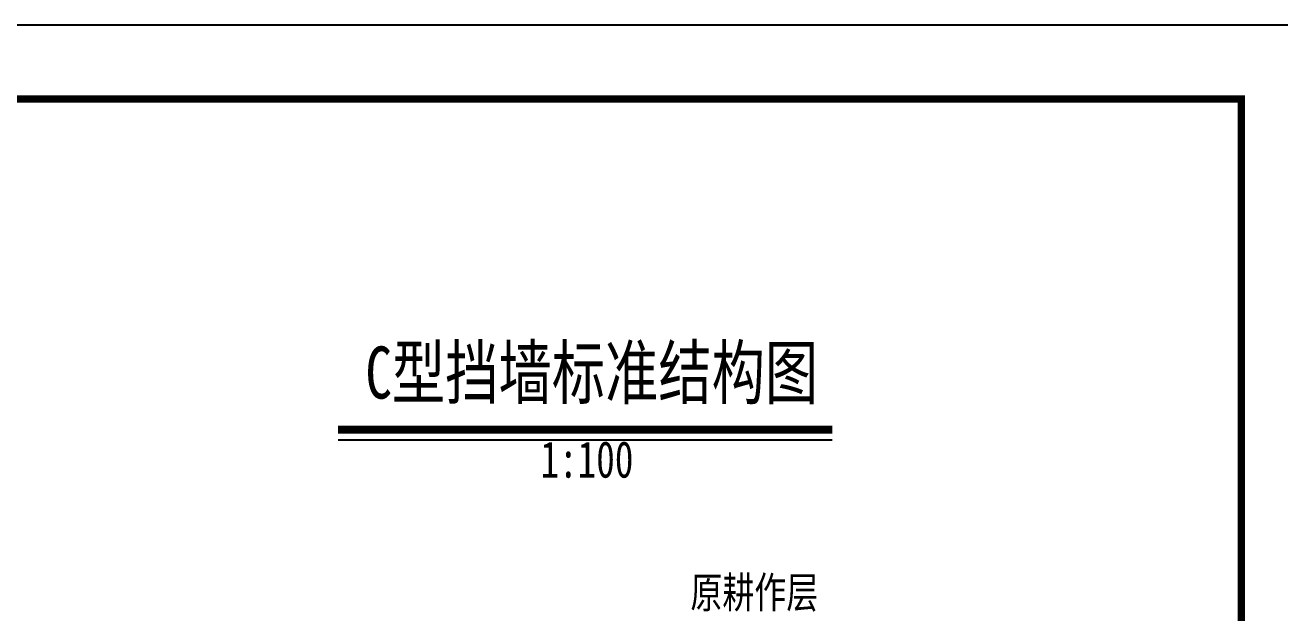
# Model space of a CAD drawing. Extents: x 4283 to 40403, y 1134 to 1764.
# Drawn here: x 4578.7 to 4699.2, y 1376.9 to 1433.3 of the extents above; entities that cross this region are included whole.
import ezdxf
from ezdxf.enums import TextEntityAlignment as Align

# ---------------------------------------------------------------- set-up
doc = ezdxf.new("R2010")
doc.units = 0
doc.layers.add('0-文字 0.15', color=7, linetype='Continuous', lineweight=15)
for name, color, linetype in [('PUB_TITLE', 4, 'Continuous'), ('S-MODIFY', 4, 'Continuous'), ('THIN', 7, 'Continuous'), ('华泽绵阳图框', 7, 'Continuous')]:
    doc.layers.add(name, color=color, linetype=linetype)
doc.styles.add('0-仿宋国标', font='', dxfattribs={"width": 0.75})
doc.styles.get('0-仿宋国标').set_extended_font_data('仿宋_GB2312')

msp = doc.modelspace()

# ---------------------------------------------------------------- linework, layer by layer
at = {"layer": '0-文字 0.15', "lineweight": 50, "const_width": 0.75}
msp.add_lwpolyline([(4608.76, 1394.51), (4656.21, 1394.51)], dxfattribs=at)
at = {"layer": 'PUB_TITLE'}
msp.add_lwpolyline([(4282.53, 1136.33), (4702.53, 1136.33), (4702.53, 1433.33), (4282.53, 1433.33)], close=True, dxfattribs=at)
at = {"layer": 'PUB_TITLE', "color": 7, "const_width": 0.566}
msp.add_lwpolyline([(4695.46, 1143.4), (4695.46, 1426.23)], dxfattribs=at)
at = {"layer": 'S-MODIFY'}
msp.add_lwpolyline([(4282.53, 1136.33), (4702.53, 1136.33), (4702.53, 1433.33), (4282.53, 1433.33)], close=True, dxfattribs=at)
at = {"layer": 'THIN'}
msp.add_lwpolyline([(4608.76, 1393.54), (4656.21, 1393.54)], dxfattribs=at)
at = {"layer": '华泽绵阳图框', "color": 7, "const_width": 0.707}
msp.add_lwpolyline([(4300.21, 1143.4), (4695.46, 1143.4), (4695.46, 1426.23), (4300.21, 1426.23)], close=True, dxfattribs=at)

# ---------------------------------------------------------------- texts
at = {"layer": '0-文字 0.15', "style": '0-仿宋国标', "width": 0.75}
msp.add_text('C型挡墙标准结构图', height=5, dxfattribs=at).set_placement((4633.12, 1400.09), align=Align.MIDDLE)
msp.add_text('1:100', height=3.5, dxfattribs=at).set_placement((4628.19, 1388.86), align=Align.BOTTOM_LEFT)
msp.add_text('原耕作层', height=3, dxfattribs=at).set_placement((4642.59, 1377.4))

doc.saveas('drawing.dxf')
